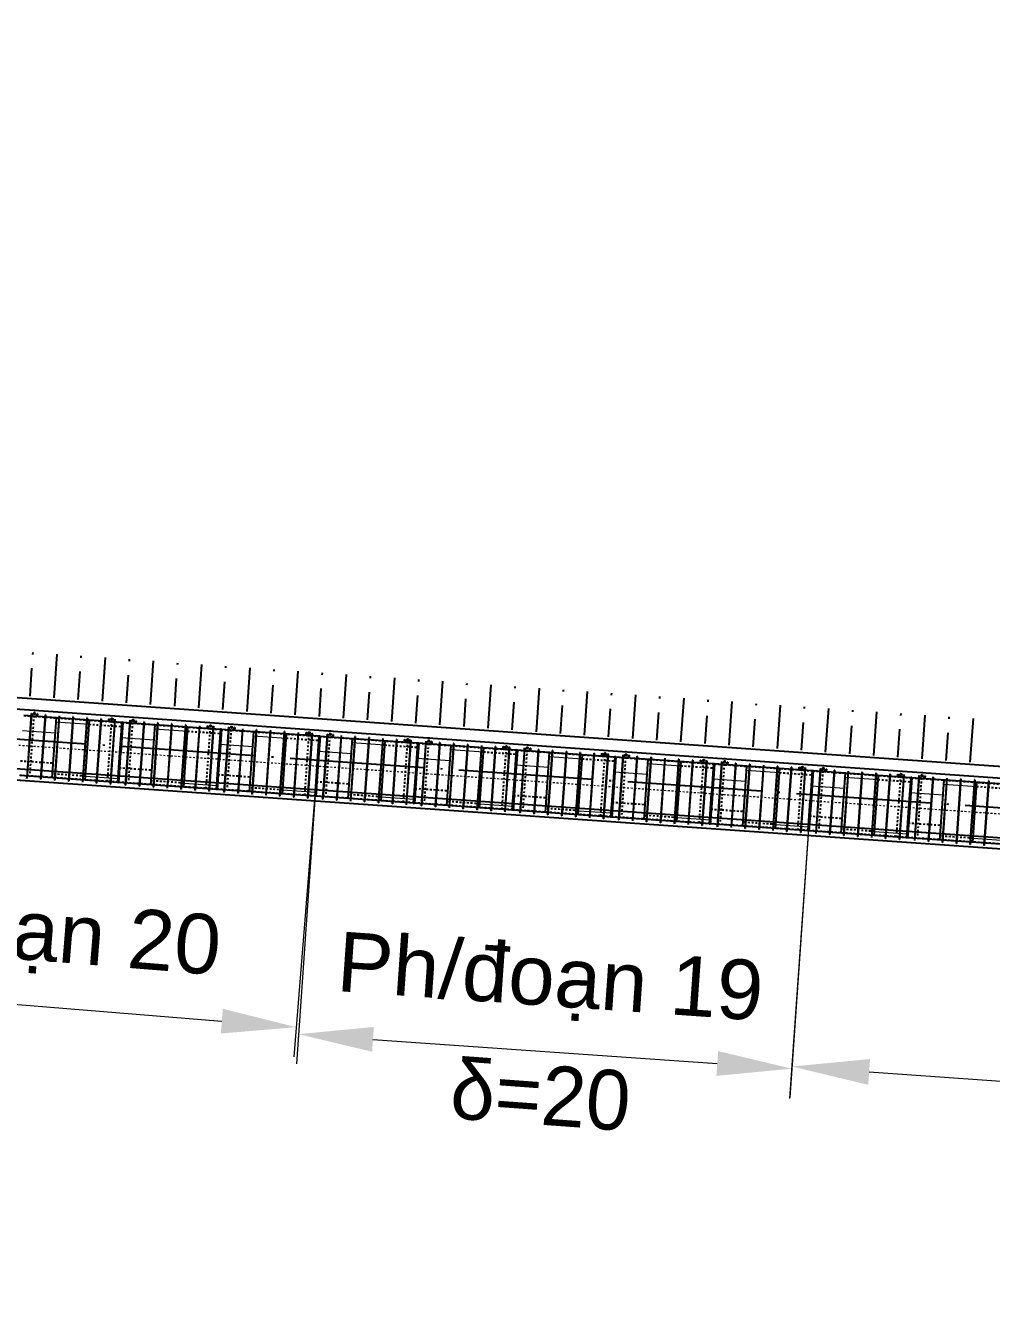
# Model space of a CAD drawing. Header units: inches. Extents: x 444671 to 463716, y 1783086 to 1794968.
# Drawn here: x 456988.7 to 457040.7, y 1787275.1 to 1787343.6 of the extents above; entities that cross this region are included whole.
import ezdxf

# ---------------------------------------------------------------- set-up
doc = ezdxf.new("R2010")
doc.units = ezdxf.units.IN
doc.header["$MEASUREMENT"] = 0
for name, pattern in [('ACAD_ISO04W100', [30, 24, -3, 0, -3]), ('CENTER', [2, 1.25, -0.25, 0.25, -0.25]), ('DASHED2', [9.525, 6.35, -3.175]), ('HIDDEN', [0.375, 0.25, -0.125])]:
    doc.linetypes.add(name, pattern=pattern)
for name, color, linetype in [('4', 4, 'Continuous'), ('Bao', 137, 'Continuous'), ('CONGTRINH', 2, 'Continuous'), ('CTTRINH', 4, 'Continuous'), ('Dong', 252, 'HIDDEN'), ('KHUAT', 8, 'DASHED2'), ('Tam', 1, 'CENTER'), ('Tim', 1, 'ACAD_ISO04W100')]:
    doc.layers.add(name, color=color, linetype=linetype)
doc.layers.add('manh', color=128, linetype='Continuous', lineweight=15)
doc.layers.add('Texdoi', color=40, linetype='Continuous', lineweight=15)
doc.styles.add('Arial', font='arial.ttf')
doc.linetypes.add('NEN_DA1', pattern='A,1.5,-0.15,["Y",Standard,S=0.2,R=0,X=-0.15,Y=-0.2],-0.005', length=1.655)
doc.dimstyles.new('1-1', dxfattribs={"dimtxt": 2, "dimasz": 2.5, "dimexe": 1, "dimexo": 0, "dimgap": 1, "dimtad": 1, "dimtoh": 1, "dimdec": 0, "dimzin": 0, "dimdsep": 46, "dimtxsty": 'Standard', "dimcen": 0.09, "dimclrd": 3, "dimclre": 3, "dimclrt": 4, "dimadec": 0, "dimazin": 0, "dimtfac": 1, "dimtdec": 0, "dimtmove": 0, "dimatfit": 0, "dimfxl": 0, "dimtolj": 1, "dimtzin": 0, "dimarcsym": 0})

# ---------------------------------------------------------------- blocks, each defined once
blk = doc.blocks.new('*D130')
at = {"layer": 'Bao', "color": 3, "lineweight": -2, "ltscale": 0.2, "transparency": 16777216}
for p, q in [((-1133026, 201368), (-1134291, 185740)), ((-1096420, 198405), (-1097685, 182777)), ((-1130161, 187016), (-1101556, 184701))]:
    blk.add_line(p, q, dxfattribs=at)
at = {"layer": 'Bao', "color": 3, "ltscale": 0.2, "transparency": 16777216}
for points in [[(-1130108, 187682), (-1130215, 186349), (-1134161, 187340)], [(-1101502, 185367), (-1101610, 184034), (-1097556, 184377)]]:
    blk.add_solid(points, dxfattribs=at)
at = {"layer": 'Defpoints', "color": 0, "ltscale": 0.2, "transparency": 16777216}
for p in [(-1133026, 201368), (-1096420, 198405), (-1097556, 184377)]:
    blk.add_point(p, dxfattribs=at)
at = {"layer": 'Bao', "color": 4, "ltscale": 0.2, "transparency": 16777216, "insert": (-1115560, 189546), "char_height": 3210.27, "attachment_point": 5, "rotation": 355.37294}
blk.add_mtext('\\A1;{\\f.VnArial|b0|i0|c0|p34;Ph©n ®o¹n 20}', dxfattribs=at)
blk = doc.blocks.new('*D131')
at = {"layer": 'Bao', "color": 3, "lineweight": -2, "ltscale": 0.2, "transparency": 16777216}
for p, q in [((-1096420, 198405), (-1097541, 182400)), ((-1069895, 196549), (-1071016, 180543)), ((-1093426, 183721), (-1074907, 182424))]:
    blk.add_line(p, q, dxfattribs=at)
at = {"layer": 'Bao', "color": 3, "ltscale": 0.2, "transparency": 16777216}
for points in [[(-1093379, 184388), (-1093472, 183053), (-1097429, 184001)], [(-1074860, 183091), (-1074953, 181757), (-1070904, 182144)]]:
    blk.add_solid(points, dxfattribs=at)
at = {"layer": 'Defpoints', "color": 0, "ltscale": 0.2, "transparency": 16777216}
for p in [(-1096420, 198405), (-1069895, 196549), (-1070904, 182144)]:
    blk.add_point(p, dxfattribs=at)
at = {"layer": 'Bao', "color": 4, "ltscale": 0.2, "transparency": 16777216, "insert": (-1083907, 186772), "char_height": 3210.27, "attachment_point": 5, "rotation": 355.99586}
blk.add_mtext('\\A1;{\\f.VnArial|b0|i0|c0|p34;Ph/®o¹n 19}', dxfattribs=at)
blk = doc.blocks.new('*D136')
at = {"layer": 'Bao', "color": 3, "lineweight": -2, "ltscale": 0.2, "transparency": 16777216}
for p, q in [((-1069895, 196548), (-1071012, 180598)), ((-1006235, 192092), (-1007352, 176142)), ((-1066739, 181969), (-1011392, 178095))]:
    blk.add_line(p, q, dxfattribs=at)
at = {"layer": 'Bao', "color": 3, "ltscale": 0.2, "transparency": 16777216}
for points in [[(-1066691, 182662), (-1066788, 181277), (-1070896, 182260)], [(-1011343, 178788), (-1011440, 177402), (-1007235, 177804)]]:
    blk.add_solid(points, dxfattribs=at)
at = {"layer": 'Defpoints', "color": 0, "ltscale": 0.2, "transparency": 16777216}
for p in [(-1069895, 196548), (-1006235, 192092), (-1007235, 177804)]:
    blk.add_point(p, dxfattribs=at)
at = {"layer": 'Bao', "color": 4, "ltscale": 0.2, "transparency": 16777216, "insert": (-1038797, 183864), "char_height": 3333.33, "attachment_point": 5, "rotation": 355.99581}
blk.add_mtext('\\A1;{\\f.VnArial|b0|i0|c0|p34;Ph©n ®o¹n 18}', dxfattribs=at)
blk = doc.blocks.new('A$C491C4D06')
at = {"layer": 'Bao'}
for p, q in [((-1106941.6, 200762), (-1112214.7, 201131.1)), ((-1111803.7, 201102.3), (-1111793.2, 201252)), ((-1111494, 201231), (-1111504.4, 201081.4)), ((-1111474, 201229.6), (-1111494, 201231)), ((-1111474, 201229.6), (-1111484.5, 201080)), ((-1111047.2, 201169.7), (-1111061.1, 201170.6)), ((-1110674.9, 197781.4), (-1110448.9, 201009.5)), ((-1110299, 201117.2), (-1110312.9, 201118.2)), ((-1109550.8, 201064.8), (-1109564.8, 201065.8)), ((-1108909.2, 197657.8), (-1108683.2, 200885.9)), ((-1108802.7, 201012.4), (-1108816.6, 201013.3)), ((-1108054.5, 200959.9), (-1108068.5, 200960.9)), ((-1107647.9, 200811.4), (-1107637.4, 200961.1)), ((-1107637.4, 200961.1), (-1107617.4, 200959.7)), ((-1107627.9, 200810), (-1107617.4, 200959.7)), ((-1107318.2, 200938.7), (-1107328.7, 200789.1)), ((-1106940.9, 200771.9), (-1107054.3, 199151.9)), ((-1107022.7, 199145.7), (-1106909.7, 200759.7)), ((-1106881.1, 200767.8), (-1106994.5, 199147.7)), ((-1106881.1, 200767.8), (-1106940.9, 200771.9)), ((-1101636.6, 200390.6), (-1106909.7, 200759.7)), ((-1106498.7, 200731), (-1106488.2, 200880.6)), ((-1106188.9, 200859.6), (-1106199.4, 200710)), ((-1106169, 200858.2), (-1106188.9, 200859.6)), ((-1106169, 200858.2), (-1106179.5, 200708.6)), ((-1105742.1, 200798.3), (-1105756.1, 200799.3)), ((-1105369.8, 197410), (-1105143.9, 200638.1)), ((-1104994, 200745.9), (-1105007.9, 200746.8)), ((-1104245.8, 200693.4), (-1104259.8, 200694.4)), ((-1103497.6, 200641), (-1103511.6, 200642)), ((-1103604.2, 197286.4), (-1103378.2, 200514.5)), ((-1102749.5, 200588.6), (-1102763.4, 200589.5)), ((-1102342.9, 200440.1), (-1102332.4, 200589.7)), ((-1102332.4, 200589.7), (-1102312.4, 200588.3)), ((-1102322.9, 200438.7), (-1102312.4, 200588.3)), ((-1102013.2, 200567.3), (-1102023.6, 200417.7)), ((-1101635.9, 200400.6), (-1101749.3, 198780.5)), ((-1101717.7, 198774.3), (-1101604.7, 200388.4)), ((-1101576, 200396.4), (-1101689.4, 198776.4)), ((-1101576, 200396.4), (-1101635.9, 200400.6)), ((-1096331.6, 200019.2), (-1101604.7, 200388.4)), ((-1101193.7, 200359.6), (-1101183.2, 200509.2)), ((-1100883.9, 200488.3), (-1100894.4, 200338.6)), ((-1100864, 200486.9), (-1100883.9, 200488.3)), ((-1100864, 200486.9), (-1100874.5, 200337.2)), ((-1100437.1, 200426.9), (-1100451.1, 200427.9)), ((-1100064.8, 197038.7), (-1099838.8, 200266.8)), ((-1099688.9, 200374.5), (-1099702.9, 200375.5)), ((-1098940.8, 200322.1), (-1098954.8, 200323)), ((-1098299.1, 196915.1), (-1098073.2, 200143.2)), ((-1098192.6, 200269.6), (-1098206.6, 200270.6)), ((-1097444.5, 200217.2), (-1097458.4, 200218.2)), ((-1097037.8, 200068.7), (-1097027.4, 200218.3)), ((-1097027.4, 200218.3), (-1097007.4, 200216.9)), ((-1097017.9, 200067.3), (-1097007.4, 200216.9)), ((-1096708.1, 200196), (-1096718.6, 200046.3)), ((-1096330.9, 200029.2), (-1096444.3, 198409.2)), ((-1096412.6, 198402.9), (-1096299.6, 200017)), ((-1096271, 200025), (-1096384.4, 198405)), ((-1096271, 200025), (-1096330.9, 200029.2)), ((-1091026.6, 199647.9), (-1096299.6, 200017)), ((-1095888.7, 199988.2), (-1095878.2, 200137.9)), ((-1095578.9, 200116.9), (-1095589.4, 199967.3)), ((-1095559, 200115.5), (-1095578.9, 200116.9)), ((-1095559, 200115.5), (-1095569.4, 199965.9)), ((-1095132.1, 200055.6), (-1095146.1, 200056.5)), ((-1094383.9, 200003.1), (-1094397.9, 200004.1)), ((-1093635.8, 199950.7), (-1093649.7, 199951.7)), ((-1094759.8, 196667.3), (-1094533.8, 199895.4)), ((-1092994.1, 196543.7), (-1092768.2, 199771.8)), ((-1092887.6, 199898.3), (-1092901.6, 199899.2)), ((-1092139.4, 199845.8), (-1092153.4, 199846.8)), ((-1091732.8, 199697.3), (-1091722.3, 199847)), ((-1091722.3, 199847), (-1091702.4, 199845.6)), ((-1091712.9, 199695.9), (-1091702.4, 199845.6)), ((-1091403.1, 199824.6), (-1091413.6, 199675)), ((-1091025.9, 199657.8), (-1091139.3, 198037.8)), ((-1091107.6, 198031.6), (-1090994.6, 199645.6)), ((-1090966, 199653.6), (-1091079.4, 198033.6)), ((-1090966, 199653.6), (-1091025.9, 199657.8)), ((-1085721.5, 199276.5), (-1090994.6, 199645.6)), ((-1090583.6, 199616.9), (-1090573.2, 199766.5)), ((-1090273.9, 199745.5), (-1090284.4, 199595.9)), ((-1090253.9, 199744.1), (-1090273.9, 199745.5)), ((-1090253.9, 199744.1), (-1090264.4, 199594.5)), ((-1089827.1, 199684.2), (-1089841.1, 199685.2)), ((-1089454.8, 196295.9), (-1089228.8, 199524)), ((-1089078.9, 199631.8), (-1089092.9, 199632.7)), ((-1088330.8, 199579.3), (-1088344.7, 199580.3)), ((-1087689.1, 196172.3), (-1087463.1, 199400.4)), ((-1087582.6, 199526.9), (-1087596.5, 199527.9)), ((-1086834.4, 199474.5), (-1086848.4, 199475.4)), ((-1086427.8, 199326), (-1086417.3, 199475.6)), ((-1086417.3, 199475.6), (-1086397.4, 199474.2)), ((-1086407.9, 199324.6), (-1086397.4, 199474.2)), ((-1086098.1, 199453.2), (-1086108.6, 199303.6)), ((-1085720.8, 199286.5), (-1085834.2, 197666.4)), ((-1085802.6, 197660.2), (-1085689.6, 199274.3)), ((-1085661, 199282.3), (-1085774.4, 197662.2)), ((-1085661, 199282.3), (-1085720.8, 199286.5)), ((-1080416.5, 198905.1), (-1085689.6, 199274.3)), ((-1085278.6, 199245.5), (-1085268.1, 199395.1)), ((-1084968.9, 199374.1), (-1084979.4, 199224.5)), ((-1084948.9, 199372.7), (-1084968.9, 199374.1)), ((-1084948.9, 199372.7), (-1084959.4, 199223.1)), ((-1084522.1, 199312.8), (-1084536, 199313.8)), ((-1083773.9, 199260.4), (-1083787.9, 199261.4)), ((-1107058.6, 199148.2), (-1107172, 197528.2)), ((-1107030.4, 199150.2), (-1107143.4, 197536.2)), ((-1106998.7, 199144), (-1107112.1, 197524)), ((-1106998.7, 199144), (-1107058.6, 199148.2)), ((-1106994.5, 199147.7), (-1107054.3, 199151.9)), ((-1107022.4, 199149.7), (-1107022.5, 199147.7)), ((-1101753.6, 198776.8), (-1101867, 197156.8)), ((-1101725.4, 198778.9), (-1101838.3, 197164.8)), ((-1101693.7, 198772.6), (-1101807.1, 197152.6)), ((-1101693.7, 198772.6), (-1101753.6, 198776.8)), ((-1101689.4, 198776.4), (-1101749.3, 198780.5)), ((-1101717.4, 198778.3), (-1101717.5, 198776.3)), ((-1084149.8, 195924.5), (-1083923.8, 199152.6)), ((-1083025.7, 199208), (-1083039.7, 199208.9)), ((-1082384.1, 195800.9), (-1082158.1, 199029)), ((-1082277.6, 199155.5), (-1082291.5, 199156.5)), ((-1081529.4, 199103.1), (-1081543.4, 199104.1)), ((-1081122.8, 198954.6), (-1081112.3, 199104.2)), ((-1081112.3, 199104.2), (-1081092.4, 199102.8)), ((-1081102.8, 198953.2), (-1081092.4, 199102.8)), ((-1080793.1, 199081.9), (-1080803.6, 198932.2)), ((-1080415.8, 198915.1), (-1080529.2, 197295.1)), ((-1080497.6, 197288.8), (-1080384.6, 198902.9)), ((-1080356, 198910.9), (-1080469.4, 197290.9)), ((-1080356, 198910.9), (-1080415.8, 198915.1)), ((-1075111.5, 198533.8), (-1080384.6, 198902.9)), ((-1079973.6, 198874.1), (-1079963.1, 199023.7)), ((-1079663.8, 199002.8), (-1079674.3, 198853.1)), ((-1079643.9, 199001.4), (-1079663.8, 199002.8)), ((-1079643.9, 199001.4), (-1079654.4, 198851.7)), ((-1079217.1, 198941.4), (-1079231, 198942.4)), ((-1078844.8, 195553.2), (-1078618.8, 198781.3)), ((-1078468.9, 198889), (-1078482.8, 198890)), ((-1077720.7, 198836.6), (-1077734.7, 198837.6)), ((-1077079.1, 195429.6), (-1076853.1, 198657.7)), ((-1076972.5, 198784.1), (-1076986.5, 198785.1)), ((-1076224.4, 198731.7), (-1076238.4, 198732.7)), ((-1075817.8, 198583.2), (-1075807.3, 198732.9)), ((-1075807.3, 198732.9), (-1075787.3, 198731.5)), ((-1075797.8, 198581.8), (-1075787.3, 198731.5)), ((-1075488.1, 198710.5), (-1075498.6, 198560.8)), ((-1074668.6, 198502.7), (-1074658.1, 198652.4)), ((-1074358.8, 198631.4), (-1074369.3, 198481.8)), ((-1074338.9, 198630), (-1074358.8, 198631.4)), ((-1074338.9, 198630), (-1074349.4, 198480.4)), ((-1073912, 198570.1), (-1073926, 198571.1)), ((-1107143.4, 197536.2), (-1112416.5, 197905.3)), ((-1096448.5, 198405.5), (-1096562, 196785.4)), ((-1096420.3, 198407.5), (-1096533.3, 196793.4)), ((-1096388.7, 198401.3), (-1096502.1, 196781.2)), ((-1096388.7, 198401.3), (-1096448.5, 198405.5)), ((-1096384.4, 198405), (-1096444.3, 198409.2)), ((-1096412.4, 198406.9), (-1096412.5, 198404.9)), ((-1091143.5, 198034.1), (-1091256.9, 196414.1)), ((-1091115.3, 198036.1), (-1091228.3, 196422.1)), ((-1091083.7, 198029.9), (-1091197.1, 196409.9)), ((-1091083.7, 198029.9), (-1091143.5, 198034.1)), ((-1091079.4, 198033.6), (-1091139.3, 198037.8)), ((-1091107.3, 198035.6), (-1091107.5, 198033.6)), ((-1075110.8, 198543.7), (-1075224.2, 196923.7)), ((-1075192.6, 196917.5), (-1075079.6, 198531.5)), ((-1075050.9, 198539.5), (-1075164.4, 196919.5)), ((-1075050.9, 198539.5), (-1075110.8, 198543.7)), ((-1069806.5, 198162.4), (-1075079.6, 198531.5)), ((-1073539.7, 195181.8), (-1073313.8, 198409.9)), ((-1073163.9, 198517.6), (-1073177.8, 198518.6)), ((-1072415.7, 198465.2), (-1072429.7, 198466.2)), ((-1071774.1, 195058.2), (-1071548.1, 198286.3)), ((-1071667.5, 198412.8), (-1071681.5, 198413.8)), ((-1070919.4, 198360.3), (-1070933.3, 198361.3)), ((-1070512.8, 198211.8), (-1070502.3, 198361.5)), ((-1070502.3, 198361.5), (-1070482.3, 198360.1)), ((-1070492.8, 198210.4), (-1070482.3, 198360.1)), ((-1070183.1, 198339.1), (-1070193.5, 198189.5)), ((-1069805.8, 198172.4), (-1069919.2, 196552.3)), ((-1069887.6, 196546.1), (-1069774.6, 198160.1)), ((-1069745.9, 198168.2), (-1069859.3, 196548.1)), ((-1069745.9, 198168.2), (-1069805.8, 198172.4)), ((-1064501.5, 197791), (-1069774.6, 198160.1)), ((-1069363.6, 198131.4), (-1069353.1, 198281)), ((-1069053.8, 198260), (-1069064.3, 198110.4)), ((-1069033.9, 198258.6), (-1069053.8, 198260)), ((-1069033.9, 198258.6), (-1069044.4, 198109)), ((-1068607, 198198.7), (-1068621, 198199.7)), ((-1068234.7, 194810.4), (-1068008.7, 198038.5)), ((-1067858.8, 198146.3), (-1067872.8, 198147.3)), ((-1067110.7, 198093.8), (-1067124.7, 198094.8)), ((-1066469, 194686.8), (-1066243.1, 197914.9)), ((-1066362.5, 198041.4), (-1066376.5, 198042.4)), ((-1065614.4, 197989), (-1065628.3, 197990)), ((-1065207.7, 197840.5), (-1065197.3, 197990.1)), ((-1065197.3, 197990.1), (-1065177.3, 197988.7)), ((-1065187.8, 197839.1), (-1065177.3, 197988.7)), ((-1064878, 197967.7), (-1064888.5, 197818.1)), ((-1064058.6, 197760), (-1064048.1, 197909.6)), ((-1063748.8, 197888.7), (-1063759.3, 197739)), ((-1063728.8, 197887.3), (-1063748.8, 197888.7)), ((-1063728.8, 197887.3), (-1063739.3, 197737.6)), ((-1112038, 197758.5), (-1112052, 197759.5)), ((-1111289.9, 197706.2), (-1111303.9, 197707.1)), ((-1110541.7, 197653.8), (-1110555.7, 197654.8)), ((-1109793.5, 197601.4), (-1109807.5, 197602.4)), ((-1109045.4, 197549), (-1109059.3, 197550)), ((-1108297.2, 197496.7), (-1108311.2, 197497.6)), ((-1108297.2, 197496.3), (-1108311.2, 197497.3)), ((-1107549, 197444.3), (-1107563, 197445.3)), ((-1107549.1, 197443.9), (-1107563, 197444.9)), ((-1107112.1, 197524), (-1107172, 197528.2)), ((-1101838.3, 197164.8), (-1107111.4, 197534)), ((-1106733, 197387.2), (-1106747, 197388.1)), ((-1105984.9, 197334.8), (-1105998.8, 197335.8)), ((-1105236.7, 197282.4), (-1105250.7, 197283.4)), ((-1104488.5, 197230), (-1104502.5, 197231)), ((-1085838.5, 197662.7), (-1085951.9, 196042.7)), ((-1085810.3, 197664.8), (-1085923.3, 196050.7)), ((-1085778.7, 197658.5), (-1085892.1, 196038.5)), ((-1085778.7, 197658.5), (-1085838.5, 197662.7)), ((-1085774.4, 197662.2), (-1085834.2, 197666.4)), ((-1085802.3, 197664.2), (-1085802.5, 197662.2)), ((-1080533.5, 197291.4), (-1080646.9, 195671.3)), ((-1080505.3, 197293.4), (-1080618.3, 195679.3)), ((-1080473.6, 197287.2), (-1080587.1, 195667.1)), ((-1080473.6, 197287.2), (-1080533.5, 197291.4)), ((-1080469.4, 197290.9), (-1080529.2, 197295.1)), ((-1080497.3, 197292.8), (-1080497.4, 197290.8)), ((-1064500.8, 197801), (-1064614.2, 196181)), ((-1064582.5, 196174.7), (-1064469.5, 197788.8)), ((-1064440.9, 197796.8), (-1064554.3, 196176.8)), ((-1064440.9, 197796.8), (-1064500.8, 197801)), ((-1059196.4, 197419.6), (-1064469.5, 197788.8)), ((-1063302, 197827.3), (-1063316, 197828.3)), ((-1062929.7, 194439.1), (-1062703.7, 197667.2)), ((-1062553.8, 197774.9), (-1062567.8, 197775.9)), ((-1061805.7, 197722.5), (-1061819.6, 197723.5)), ((-1061164, 194315.5), (-1060938, 197543.6)), ((-1061057.5, 197670), (-1061071.5, 197671)), ((-1060309.3, 197617.6), (-1060323.3, 197618.6)), ((-1103740.4, 197177.7), (-1103754.3, 197178.6)), ((-1102992.2, 197125.3), (-1103006.2, 197126.3)), ((-1102992.2, 197125), (-1103006.2, 197126)), ((-1102244, 197072.9), (-1102258, 197073.9)), ((-1102244, 197072.5), (-1102258, 197073.5)), ((-1101807.1, 197152.6), (-1101867, 197156.8)), ((-1096533.3, 196793.4), (-1101806.4, 197162.6)), ((-1101428, 197015.8), (-1101442, 197016.8)), ((-1100679.9, 196963.4), (-1100693.8, 196964.4)), ((-1099931.7, 196911), (-1099945.6, 196912)), ((-1099183.5, 196858.7), (-1099197.5, 196859.7)), ((-1098435.3, 196806.3), (-1098449.3, 196807.3)), ((-1097687.2, 196753.6), (-1097701.2, 196754.6)), ((-1097687.2, 196753.9), (-1097701.1, 196754.9)), ((-1096939, 196701.6), (-1096953, 196702.5)), ((-1096939, 196701.2), (-1096953, 196702.1)), ((-1096502.1, 196781.2), (-1096562, 196785.4)), ((-1091228.3, 196422.1), (-1096501.4, 196791.2)), ((-1096123, 196644.4), (-1096137, 196645.4)), ((-1095374.8, 196592.1), (-1095388.8, 196593)), ((-1094626.7, 196539.7), (-1094640.6, 196540.7)), ((-1075228.5, 196920), (-1075341.9, 195299.9)), ((-1075200.3, 196922), (-1075313.3, 195308)), ((-1075168.6, 196915.8), (-1075282, 195295.8)), ((-1075168.6, 196915.8), (-1075228.5, 196920)), ((-1075164.4, 196919.5), (-1075224.2, 196923.7)), ((-1075192.3, 196921.5), (-1075192.4, 196919.5)), ((-1069923.5, 196548.6), (-1070036.9, 194928.6)), ((-1069895.3, 196550.6), (-1070008.2, 194936.6)), ((-1069863.6, 196544.4), (-1069977, 194924.4)), ((-1069863.6, 196544.4), (-1069923.5, 196548.6)), ((-1069859.3, 196548.1), (-1069919.2, 196552.3)), ((-1069887.3, 196550.1), (-1069887.4, 196548.1)), ((-1093878.5, 196487.3), (-1093892.5, 196488.3)), ((-1093130.3, 196434.9), (-1093144.3, 196435.9)), ((-1092382.2, 196382.6), (-1092396.1, 196383.5)), ((-1092382.2, 196382.2), (-1092396.1, 196383.2)), ((-1091634, 196329.8), (-1091648, 196330.8)), ((-1091634, 196330.2), (-1091647.9, 196331.2)), ((-1091197.1, 196409.9), (-1091256.9, 196414.1)), ((-1085923.3, 196050.7), (-1091196.4, 196419.8)), ((-1090818, 196273.1), (-1090831.9, 196274)), ((-1090069.8, 196220.7), (-1090083.8, 196221.7)), ((-1089321.6, 196168.3), (-1089335.6, 196169.3)), ((-1088573.5, 196115.9), (-1088587.4, 196116.9)), ((-1087825.3, 196063.6), (-1087839.3, 196064.5)), ((-1087077.1, 196011.2), (-1087091.1, 196012.2)), ((-1087077.2, 196010.9), (-1087091.1, 196011.8)), ((-1086329, 195958.4), (-1086343, 195959.4)), ((-1086329, 195958.8), (-1086342.9, 195959.8)), ((-1085892.1, 196038.5), (-1085951.9, 196042.7)), ((-1080618.3, 195679.3), (-1085891.4, 196048.5)), ((-1085513, 195901.7), (-1085526.9, 195902.7)), ((-1084764.8, 195849.3), (-1084778.8, 195850.3)), ((-1064618.4, 196177.2), (-1064731.9, 194557.2)), ((-1064590.2, 196179.3), (-1064703.2, 194565.2)), ((-1064558.6, 196173.1), (-1064672, 194553)), ((-1064558.6, 196173.1), (-1064618.4, 196177.2)), ((-1064554.3, 196176.8), (-1064614.2, 196181)), ((-1064582.3, 196178.7), (-1064582.4, 196176.7)), ((-1084016.6, 195796.9), (-1084030.6, 195797.9)), ((-1083268.5, 195744.6), (-1083282.4, 195745.5)), ((-1082520.3, 195692.2), (-1082534.2, 195693.2)), ((-1081772.1, 195639.8), (-1081786.1, 195640.8)), ((-1081772.1, 195639.5), (-1081786.1, 195640.5)), ((-1081023.9, 195587.4), (-1081037.9, 195588.4)), ((-1081024, 195587.1), (-1081037.9, 195588)), ((-1080587.1, 195667.1), (-1080646.9, 195671.3)), ((-1075313.3, 195308), (-1080586.4, 195677.1)), ((-1080207.9, 195530.3), (-1080221.9, 195531.3)), ((-1079459.8, 195477.9), (-1079473.7, 195478.9)), ((-1078711.6, 195425.6), (-1078725.6, 195426.5)), ((-1077963.4, 195373.2), (-1077977.4, 195374.2)), ((-1077215.3, 195320.8), (-1077229.2, 195321.8)), ((-1076467.1, 195268.4), (-1076481.1, 195269.4)), ((-1076467.1, 195268.1), (-1076481.1, 195269.1)), ((-1075718.9, 195216.1), (-1075732.9, 195217)), ((-1075719, 195215.7), (-1075732.9, 195216.7)), ((-1075282, 195295.8), (-1075341.9, 195299.9)), ((-1070008.2, 194936.6), (-1075281.3, 195305.7)), ((-1074902.9, 195158.9), (-1074916.9, 195159.9)), ((-1074154.8, 195106.6), (-1074168.7, 195107.6)), ((-1073406.6, 195054.2), (-1073420.6, 195055.2)), ((-1072658.4, 195001.8), (-1072672.4, 195002.8)), ((-1071910.2, 194949.4), (-1071924.2, 194950.4)), ((-1071162.1, 194897.1), (-1071176.1, 194898.1)), ((-1071162.1, 194896.8), (-1071176.1, 194897.7)), ((-1070413.9, 194844.7), (-1070427.9, 194845.7)), ((-1070413.9, 194844.3), (-1070427.9, 194845.3)), ((-1069977, 194924.4), (-1070036.9, 194928.6)), ((-1064703.2, 194565.2), (-1069976.3, 194934.4)), ((-1069597.9, 194787.6), (-1069611.9, 194788.6)), ((-1068849.7, 194735.2), (-1068863.7, 194736.2)), ((-1068101.6, 194682.8), (-1068115.5, 194683.8)), ((-1067353.4, 194630.5), (-1067367.4, 194631.4)), ((-1066605.2, 194578.1), (-1066619.2, 194579.1)), ((-1065857.1, 194525.4), (-1065871.1, 194526.4)), ((-1065857.1, 194525.7), (-1065871, 194526.7)), ((-1065108.9, 194473.3), (-1065122.9, 194474.3)), ((-1065108.9, 194473), (-1065122.9, 194473.9)), ((-1064672, 194553), (-1064731.9, 194557.2)), ((-1059398.2, 194193.9), (-1064671.3, 194563)), ((-1064292.9, 194416.2), (-1064306.9, 194417.2)), ((-1063544.7, 194363.8), (-1063558.7, 194364.8)), ((-1062796.6, 194311.5), (-1062810.5, 194312.4)), ((-1062048.4, 194259.1), (-1062062.4, 194260.1)), ((-1061300.2, 194206.7), (-1061314.2, 194207.7)), ((-1060552.1, 194154.3), (-1060566, 194155.3)), ((-1060552.1, 194154), (-1060566, 194155))]:
    blk.add_line(p, q, dxfattribs=at)
at = {"layer": 'Bao', "ltscale": 0.2}
for p, q in [((-1111809.1, 201225), (-1112052, 197759.5)), ((-1111795.3, 201222), (-1112038, 197758.5)), ((-1111795.2, 201223.9), (-1111809.2, 201224.9)), ((-1111061.1, 201170.6), (-1111303.9, 197707.1)), ((-1111047.2, 201169.7), (-1111289.9, 197706.2)), ((-1110312.9, 201118.3), (-1110555.7, 197654.8)), ((-1110299, 201117.3), (-1110541.7, 197653.8)), ((-1109564.7, 201067.7), (-1109807.5, 197602.4)), ((-1109550.7, 201066.7), (-1109793.5, 197601.4)), ((-1108816.6, 201013.5), (-1109059.3, 197550)), ((-1108802.6, 201012.5), (-1109045.4, 197549)), ((-1108068.4, 200961.1), (-1108311.2, 197497.3)), ((-1108054.5, 200960.2), (-1108297.2, 197496.3)), ((-1107320.3, 200908.4), (-1107563, 197444.9)), ((-1107306.3, 200907.8), (-1107549.1, 197443.9)), ((-1107306.3, 200907.5), (-1107320.2, 200908.5)), ((-1106917.7, 200760.3), (-1106941.6, 200762)), ((-1106504.1, 200853.6), (-1106747, 197388.1)), ((-1106490.3, 200850.6), (-1106733, 197387.2)), ((-1106490.2, 200852.5), (-1106504.1, 200853.5)), ((-1105756.1, 200799.3), (-1105998.8, 197335.8)), ((-1105742.1, 200798.3), (-1105984.9, 197334.8)), ((-1105007.9, 200746.9), (-1105250.7, 197283.4)), ((-1104994, 200745.9), (-1105236.7, 197282.4)), ((-1104259.6, 200696.3), (-1104502.5, 197231)), ((-1104245.7, 200695.3), (-1104488.5, 197230)), ((-1103511.6, 200642.2), (-1103754.3, 197178.6)), ((-1103497.6, 200641.2), (-1103740.4, 197177.7)), ((-1102763.4, 200589.8), (-1103006.2, 197126)), ((-1102749.5, 200588.8), (-1102992.2, 197125)), ((-1102015.3, 200537), (-1102258, 197073.5)), ((-1102001.3, 200536.4), (-1102244, 197072.5)), ((-1102001.3, 200536.1), (-1102015.2, 200537.1)), ((-1101612.6, 200388.9), (-1101636.6, 200390.6)), ((-1101199.1, 200482.2), (-1101442, 197016.8)), ((-1101185.3, 200479.3), (-1101428, 197015.8)), ((-1101185.2, 200481.2), (-1101199.1, 200482.1)), ((-1100451.1, 200427.9), (-1100693.8, 196964.4)), ((-1100437.1, 200426.9), (-1100679.9, 196963.4)), ((-1099702.9, 200375.5), (-1099945.6, 196912)), ((-1099688.9, 200374.6), (-1099931.7, 196911)), ((-1098954.6, 200324.9), (-1099197.5, 196859.7)), ((-1098940.7, 200324), (-1099183.5, 196858.7)), ((-1098206.6, 200270.8), (-1098449.3, 196807.3)), ((-1098192.6, 200269.8), (-1098435.3, 196806.3)), ((-1097458.4, 200218.4), (-1097701.2, 196754.6)), ((-1097444.4, 200217.4), (-1097687.2, 196753.6)), ((-1096710.3, 200165.7), (-1096953, 196702.1)), ((-1096696.3, 200165.1), (-1096939, 196701.2)), ((-1096696.3, 200164.8), (-1096710.2, 200165.7)), ((-1096307.6, 200017.6), (-1096331.6, 200019.2)), ((-1095894.1, 200110.9), (-1096137, 196645.4)), ((-1095880.3, 200107.9), (-1096123, 196644.4)), ((-1095880.1, 200109.8), (-1095894.1, 200110.8)), ((-1095146.1, 200056.5), (-1095388.8, 196593)), ((-1095132.1, 200055.6), (-1095374.8, 196592.1)), ((-1094397.9, 200004.2), (-1094640.6, 196540.7)), ((-1094383.9, 200003.2), (-1094626.7, 196539.7)), ((-1093649.6, 199953.6), (-1093892.5, 196488.3)), ((-1093635.6, 199952.6), (-1093878.5, 196487.3)), ((-1092901.6, 199899.4), (-1093144.3, 196435.9)), ((-1092887.6, 199898.4), (-1093130.3, 196434.9)), ((-1092153.4, 199847), (-1092396.1, 196383.2)), ((-1092139.4, 199846.1), (-1092382.2, 196382.2)), ((-1091405.2, 199794.3), (-1091648, 196330.8)), ((-1091391.3, 199793.7), (-1091634, 196329.8)), ((-1091391.3, 199793.4), (-1091405.1, 199794.4)), ((-1091002.6, 199646.2), (-1091026.6, 199647.9)), ((-1090589.1, 199739.5), (-1090831.9, 196274)), ((-1090575.3, 199736.5), (-1090818, 196273.1)), ((-1090575.1, 199738.4), (-1090589.1, 199739.4)), ((-1089841.1, 199685.2), (-1090083.8, 196221.7)), ((-1089827.1, 199684.2), (-1090069.8, 196220.7)), ((-1089092.9, 199632.8), (-1089335.6, 196169.3)), ((-1089078.9, 199631.8), (-1089321.6, 196168.3)), ((-1088344.6, 199582.2), (-1088587.4, 196116.9)), ((-1088330.6, 199581.2), (-1088573.5, 196115.9)), ((-1087596.5, 199528), (-1087839.3, 196064.5)), ((-1087582.6, 199527.1), (-1087825.3, 196063.6)), ((-1086848.4, 199475.7), (-1087091.1, 196011.8)), ((-1086834.4, 199474.7), (-1087077.2, 196010.9)), ((-1086100.2, 199422.9), (-1086343, 195959.4)), ((-1086086.2, 199422.3), (-1086329, 195958.4)), ((-1086086.3, 199422), (-1086100.1, 199423)), ((-1085697.6, 199274.8), (-1085721.5, 199276.5)), ((-1085284.1, 199368.1), (-1085526.9, 195902.7)), ((-1085270.2, 199365.2), (-1085513, 195901.7)), ((-1085270.1, 199367), (-1085284.1, 199368)), ((-1084536, 199313.8), (-1084778.8, 195850.3)), ((-1084522.1, 199312.8), (-1084764.8, 195849.3)), ((-1083787.9, 199261.4), (-1084030.6, 195797.9)), ((-1083773.9, 199260.4), (-1084016.6, 195796.9)), ((-1083039.6, 199210.8), (-1083282.4, 195745.5)), ((-1083025.6, 199209.9), (-1083268.5, 195744.6)), ((-1082291.5, 199156.7), (-1082534.2, 195693.2)), ((-1082277.6, 199155.7), (-1082520.3, 195692.2)), ((-1081543.4, 199104.3), (-1081786.1, 195640.5)), ((-1081529.4, 199103.3), (-1081772.1, 195639.5)), ((-1080795.2, 199051.5), (-1081037.9, 195588)), ((-1080781.2, 199050.9), (-1081024, 195587.1)), ((-1080781.2, 199050.7), (-1080795.1, 199051.6)), ((-1080392.6, 198903.4), (-1080416.5, 198905.1)), ((-1079979, 198996.8), (-1080221.9, 195531.3)), ((-1079965.2, 198993.8), (-1080207.9, 195530.3)), ((-1079965.1, 198995.7), (-1079979, 198996.6)), ((-1079231, 198942.4), (-1079473.7, 195478.9)), ((-1079217.1, 198941.4), (-1079459.8, 195477.9)), ((-1078482.8, 198890.1), (-1078725.6, 195426.5)), ((-1078468.9, 198889.1), (-1078711.6, 195425.6)), ((-1077734.6, 198839.5), (-1077977.4, 195374.2)), ((-1077720.6, 198838.5), (-1077963.4, 195373.2)), ((-1076986.5, 198785.3), (-1077229.2, 195321.8)), ((-1076972.5, 198784.3), (-1077215.3, 195320.8)), ((-1076238.3, 198732.9), (-1076481.1, 195269.1)), ((-1076224.4, 198732), (-1076467.1, 195268.1)), ((-1075490.2, 198680.2), (-1075732.9, 195216.7)), ((-1075476.2, 198679.6), (-1075719, 195215.7)), ((-1075476.2, 198679.3), (-1075490.1, 198680.3)), ((-1074674, 198625.4), (-1074916.9, 195159.9)), ((-1074660.2, 198622.4), (-1074902.9, 195158.9)), ((-1074660.1, 198624.3), (-1074674, 198625.3)), ((-1073926, 198571.1), (-1074168.7, 195107.6)), ((-1073912, 198570.1), (-1074154.8, 195106.6)), ((-1075087.6, 198532.1), (-1075111.5, 198533.8)), ((-1073177.8, 198518.7), (-1073420.6, 195055.2)), ((-1073163.9, 198517.7), (-1073406.6, 195054.2)), ((-1072429.5, 198468.1), (-1072672.4, 195002.8)), ((-1072415.6, 198467.1), (-1072658.4, 195001.8)), ((-1071681.5, 198413.9), (-1071924.2, 194950.4)), ((-1071667.5, 198413), (-1071910.2, 194949.4)), ((-1070933.3, 198361.6), (-1071176.1, 194897.7)), ((-1070919.4, 198360.6), (-1071162.1, 194896.8)), ((-1070185.2, 198308.8), (-1070427.9, 194845.3)), ((-1070171.2, 198308.2), (-1070413.9, 194844.3)), ((-1070171.2, 198307.9), (-1070185.1, 198308.9)), ((-1069782.5, 198160.7), (-1069806.5, 198162.4)), ((-1069369, 198254), (-1069611.9, 194788.6)), ((-1069355.2, 198251.1), (-1069597.9, 194787.6)), ((-1069355, 198252.9), (-1069369, 198253.9)), ((-1068621, 198199.7), (-1068863.7, 194736.2)), ((-1068607, 198198.7), (-1068849.7, 194735.2)), ((-1067872.8, 198147.3), (-1068115.5, 194683.8)), ((-1067858.8, 198146.3), (-1068101.6, 194682.8)), ((-1067124.5, 198096.7), (-1067367.4, 194631.4)), ((-1067110.6, 198095.7), (-1067353.4, 194630.5)), ((-1066376.5, 198042.6), (-1066619.2, 194579.1)), ((-1066362.5, 198041.6), (-1066605.2, 194578.1)), ((-1065628.3, 197990.2), (-1065871.1, 194526.4)), ((-1065614.3, 197989.2), (-1065857.1, 194525.4)), ((-1064880.2, 197937.4), (-1065122.9, 194473.9)), ((-1064866.2, 197936.8), (-1065108.9, 194473)), ((-1064866.2, 197936.5), (-1064880.1, 197937.5)), ((-1064064, 197882.7), (-1064306.9, 194417.2)), ((-1064050.2, 197879.7), (-1064292.9, 194416.2)), ((-1064050, 197881.6), (-1064064, 197882.5)), ((-1064477.5, 197789.3), (-1064501.5, 197791)), ((-1063316, 197828.3), (-1063558.7, 194364.8)), ((-1063302, 197827.3), (-1063544.7, 194363.8)), ((-1062567.8, 197775.9), (-1062810.5, 194312.4)), ((-1062553.8, 197775), (-1062796.6, 194311.5)), ((-1061819.5, 197725.4), (-1062062.4, 194260.1)), ((-1061805.5, 197724.4), (-1062048.4, 194259.1)), ((-1061071.5, 197671.2), (-1061314.2, 194207.7)), ((-1061057.5, 197670.2), (-1061300.2, 194206.7)), ((-1060323.3, 197618.8), (-1060566, 194155)), ((-1060309.3, 197617.8), (-1060552.1, 194154))]:
    blk.add_line(p, q, dxfattribs=at)
at = {"layer": 'Bao'}
for centre in [(-1111643.6, 201241.5), (-1107467.8, 200949.2), (-1106338.6, 200870.1), (-1102162.8, 200577.8), (-1101033.6, 200498.7), (-1096857.8, 200206.4), (-1095728.5, 200127.4), (-1091552.8, 199835.1), (-1090423.5, 199756), (-1086247.7, 199463.7), (-1085118.5, 199384.6), (-1080942.7, 199092.3), (-1079813.5, 199013.3), (-1075637.7, 198721), (-1074508.5, 198641.9), (-1070332.7, 198349.6), (-1069203.4, 198270.5), (-1065027.7, 197978.2), (-1063898.4, 197899.2)]:
    blk.add_circle(centre, 40, dxfattribs=at)
for centre in [(-1111643.6, 201241.5), (-1107467.8, 200949.2), (-1106338.6, 200870.1), (-1102162.8, 200577.8), (-1101033.6, 200498.7), (-1096857.8, 200206.4), (-1095728.5, 200127.4), (-1091552.8, 199835.1), (-1090423.5, 199756), (-1086247.7, 199463.7), (-1085118.5, 199384.6), (-1080942.7, 199092.3), (-1079813.5, 199013.3), (-1075637.7, 198721), (-1074508.5, 198641.9), (-1070332.7, 198349.6), (-1069203.4, 198270.5), (-1065027.7, 197978.2), (-1063898.4, 197899.2)]:
    blk.add_arc(centre, 150, 355.99118, 175.99118, dxfattribs=at)
at = {"layer": 'KHUAT', "ltscale": 5}
for p, q in [((-1106918.8, 200744.3), (-1112215.8, 201115.1)), ((-1108698.5, 200667.9), (-1106932.8, 200544.3)), ((-1107030.4, 199150.2), (-1106917.7, 200760.3)), ((-1101613.8, 200373), (-1106910.8, 200743.8)), ((-1103393.4, 200296.6), (-1101627.8, 200173)), ((-1101725.4, 198778.9), (-1101612.6, 200388.9)), ((-1096308.7, 200001.6), (-1101605.8, 200372.4)), ((-1098088.4, 199925.2), (-1096322.7, 199801.6)), ((-1096420.3, 198407.5), (-1096307.6, 200017.6)), ((-1091003.7, 199630.2), (-1096300.8, 200001)), ((-1092783.4, 199553.8), (-1091017.7, 199430.2)), ((-1091115.3, 198036.1), (-1091002.6, 199646.2)), ((-1085698.7, 199258.9), (-1090995.7, 199629.7)), ((-1085810.3, 197664.8), (-1085697.6, 199274.8)), ((-1080393.7, 198887.5), (-1085690.7, 199258.3)), ((-1112384.5, 198705), (-1110618.9, 198581.4)), ((-1107022.7, 199145.7), (-1107135.4, 197535.6)), ((-1101717.7, 198774.3), (-1101830.4, 197164.3)), ((-1087478.4, 199182.4), (-1085712.7, 199058.8)), ((-1082173.4, 198811.1), (-1080407.7, 198687.5)), ((-1080505.3, 197293.4), (-1080392.6, 198903.4)), ((-1075088.7, 198516.1), (-1080385.7, 198886.9)), ((-1107142.2, 197552.1), (-1112439.3, 197923)), ((-1108893.9, 197875.8), (-1110659.6, 197999.4)), ((-1107079.5, 198333.7), (-1105313.8, 198210.1)), ((-1101774.5, 197962.3), (-1100008.8, 197838.7)), ((-1096412.6, 198402.9), (-1096525.3, 196792.9)), ((-1091107.6, 198031.6), (-1091220.3, 196421.5)), ((-1076868.4, 198439.7), (-1075102.7, 198316.1)), ((-1075200.3, 196922), (-1075087.6, 198532.1)), ((-1069783.7, 198144.7), (-1075080.7, 198515.6)), ((-1071563.3, 198068.3), (-1069797.7, 197944.7)), ((-1069895.3, 196550.6), (-1069782.5, 198160.7)), ((-1064478.6, 197773.4), (-1069775.7, 198144.2)), ((-1107111.4, 197534), (-1107135.4, 197535.6)), ((-1101837.2, 197180.8), (-1107134.3, 197551.6)), ((-1103588.9, 197504.4), (-1105354.6, 197628)), ((-1098283.9, 197133), (-1100049.6, 197256.6)), ((-1096469.5, 197590.9), (-1094703.8, 197467.3)), ((-1091164.5, 197219.6), (-1089398.8, 197096)), ((-1085802.6, 197660.2), (-1085915.3, 196050.1)), ((-1080497.6, 197288.8), (-1080610.3, 195678.8)), ((-1066258.3, 197697), (-1064492.6, 197573.4)), ((-1064590.2, 196179.3), (-1064477.5, 197789.3)), ((-1059173.6, 197402), (-1064470.7, 197772.8)), ((-1060953.3, 197325.6), (-1059187.6, 197202)), ((-1101806.4, 197162.6), (-1101830.4, 197164.3)), ((-1096532.2, 196809.4), (-1101829.2, 197180.2)), ((-1096501.4, 196791.2), (-1096525.3, 196792.9)), ((-1091227.2, 196438), (-1096524.2, 196808.8)), ((-1092978.9, 196761.7), (-1094744.5, 196885.3)), ((-1087673.9, 196390.3), (-1089439.5, 196513.9)), ((-1085859.4, 196848.2), (-1084093.8, 196724.6)), ((-1075192.6, 196917.5), (-1075305.3, 195307.4)), ((-1069887.6, 196546.1), (-1070000.3, 194936)), ((-1091196.4, 196419.8), (-1091220.3, 196421.5)), ((-1085922.2, 196066.7), (-1091219.2, 196437.5)), ((-1085891.4, 196048.5), (-1085915.3, 196050.1)), ((-1080617.2, 195695.3), (-1085914.2, 196066.1)), ((-1082368.8, 196018.9), (-1084134.5, 196142.5)), ((-1080554.4, 196476.8), (-1078788.8, 196353.2)), ((-1075249.4, 196105.5), (-1073483.7, 195981.9)), ((-1064582.5, 196174.7), (-1064695.2, 194564.7)), ((-1080586.4, 195677.1), (-1080610.3, 195678.8)), ((-1075312.1, 195323.9), (-1080609.2, 195694.7)), ((-1077063.8, 195647.5), (-1078829.5, 195771.1)), ((-1075281.3, 195305.7), (-1075305.3, 195307.4)), ((-1070007.1, 194952.6), (-1075304.2, 195323.4)), ((-1071758.8, 195276.2), (-1073524.5, 195399.8)), ((-1069944.4, 195734.1), (-1068178.7, 195610.5)), ((-1064639.4, 195362.7), (-1062873.7, 195239.1)), ((-1069976.3, 194934.4), (-1070000.3, 194936)), ((-1064702.1, 194581.2), (-1069999.1, 194952)), ((-1066453.8, 194904.8), (-1068219.5, 195028.4)), ((-1064671.3, 194563), (-1064695.2, 194564.7)), ((-1059397.1, 194209.8), (-1064694.1, 194580.6)), ((-1061148.8, 194533.4), (-1062914.4, 194657))]:
    blk.add_line(p, q, dxfattribs=at)
at = {"layer": 'manh', "color": 1, "linetype": 'CENTER', "ltscale": 0.05}
blk.add_line((-712356.3, 171519.6), (-1133025.9, 200968), dxfattribs=at)
at = {"layer": 'manh'}
for p, q in [((-1110464.1, 200791.5), (-1108698.5, 200667.9)), ((-1112270.6, 200333.1), (-1110504.9, 200209.5)), ((-1106965.5, 199961.7), (-1105199.9, 199838.1)), ((-1105159.1, 200420.2), (-1103393.4, 200296.6)), ((-1099854.1, 200048.8), (-1098088.4, 199925.2)), ((-1101660.5, 199590.3), (-1099894.9, 199466.7)), ((-1094549.1, 199677.4), (-1092783.4, 199553.8)), ((-1089244.1, 199306), (-1087478.4, 199182.4)), ((-1096355.5, 199219), (-1094589.8, 199095.3)), ((-1091050.5, 198847.6), (-1089284.8, 198724)), ((-1083939.1, 198934.7), (-1082173.4, 198811.1)), ((-1078634, 198563.3), (-1076868.4, 198439.7)), ((-1108893.9, 197875.8), (-1107128.2, 197752.2)), ((-1085745.5, 198476.2), (-1083979.8, 198352.6)), ((-1080440.5, 198104.8), (-1078674.8, 197981.2)), ((-1073329, 198191.9), (-1071563.3, 198068.3)), ((-1103588.9, 197504.4), (-1101823.2, 197380.8)), ((-1075135.4, 197733.5), (-1073369.8, 197609.9)), ((-1069830.4, 197362.1), (-1068064.7, 197238.5)), ((-1068024, 197820.6), (-1066258.3, 197697)), ((-1062719, 197449.2), (-1060953.3, 197325.6)), ((-1098283.9, 197133), (-1096518.2, 197009.4)), ((-1092978.9, 196761.7), (-1091213.2, 196638.1)), ((-1064525.4, 196990.7), (-1062759.7, 196867.1)), ((-1087673.9, 196390.3), (-1085908.2, 196266.7)), ((-1082368.8, 196018.9), (-1080603.2, 195895.3)), ((-1077063.8, 195647.5), (-1075298.1, 195523.9)), ((-1071758.8, 195276.2), (-1069993.1, 195152.6)), ((-1066453.8, 194904.8), (-1064688.1, 194781.2)), ((-1061148.8, 194533.4), (-1059383.1, 194409.8))]:
    blk.add_line(p, q, dxfattribs=at)
at = {"layer": 'Tam', "ltscale": 3}
for p, q in [((-1111868.3, 198035.3), (-1111628.4, 201458)), ((-1107704.5, 197581.1), (-1107464.6, 201003.7)), ((-1106563.3, 197664), (-1106323.4, 201086.6)), ((-1102399.5, 197209.7), (-1102159.6, 200632.4)), ((-1101258.2, 197292.6), (-1101018.4, 200715.3)), ((-1097094.4, 196838.3), (-1096854.6, 200261)), ((-1095953.2, 196921.2), (-1095713.4, 200343.9)), ((-1090648.2, 196549.9), (-1090408.3, 199972.5)), ((-1091789.4, 196467), (-1091549.6, 199889.6)), ((-1086484.4, 196095.6), (-1086244.5, 199518.2)), ((-1085343.2, 196178.5), (-1085103.3, 199601.2)), ((-1081179.4, 195724.2), (-1080939.5, 199146.9)), ((-1080038.2, 195807.1), (-1079798.3, 199229.8)), ((-1075874.4, 195352.8), (-1075634.5, 198775.5)), ((-1074733.2, 195435.8), (-1074493.3, 198858.4)), ((-1070569.4, 194981.5), (-1070329.5, 198404.1)), ((-1069428.1, 195064.4), (-1069188.3, 198487)), ((-1065264.3, 194610.1), (-1065024.5, 198032.8)), ((-1064123.1, 194693), (-1063883.3, 198115.7))]:
    blk.add_line(p, q, dxfattribs=at)
at = {"layer": 'Tam'}
for p, q in [((-1111581.2, 201237.5), (-1111705.9, 201246.2)), ((-1107405.4, 200944.8), (-1107530.2, 200953.6)), ((-1106276.2, 200866.1), (-1106400.9, 200874.8)), ((-1102100.4, 200573.4), (-1102225.2, 200582.2)), ((-1100971.2, 200494.7), (-1101095.9, 200503.5)), ((-1096795.4, 200202.1), (-1096920.1, 200210.8)), ((-1095666.1, 200123.4), (-1095790.9, 200132.1)), ((-1091490.4, 199830.7), (-1091615.1, 199839.4)), ((-1090361.1, 199752), (-1090485.9, 199760.7)), ((-1086185.4, 199459.3), (-1086310.1, 199468.1)), ((-1085056.1, 199380.6), (-1085180.8, 199389.4)), ((-1080880.3, 199088), (-1081005.1, 199096.7)), ((-1079751.1, 199009.3), (-1079875.8, 199018)), ((-1075575.3, 198716.6), (-1075700.1, 198725.3)), ((-1074446.1, 198637.9), (-1074570.8, 198646.6)), ((-1070270.3, 198345.2), (-1070395.1, 198354)), ((-1069141.1, 198266.5), (-1069265.8, 198275.3)), ((-1064965.3, 197973.9), (-1065090, 197982.6)), ((-1063836, 197895.1), (-1063960.8, 197903.9))]:
    blk.add_line(p, q, dxfattribs=at)
at = {"layer": 'Bao', "ltscale": 0.2, "insert": (-1089111.3, 182690.8), "char_height": 3210.269, "width": 27057.467, "attachment_point": 1, "rotation": 355.844875, "style": 'Arial'}
blk.add_mtext('{\\fSymbol|b0|i0|c2|p18;d=20}', dxfattribs=at)
at = {"layer": 'Bao', "ltscale": 0.2}
for p1, p2, distance, text, override, picture, middle in [((-1133025.9, 201368), (-1096420.5, 198405.4), -14074.3, '{\\f.VnArial|b0|i0|c0|p34;Ph©n ®o¹n 20}', {"dimscale": 1605.134402, "dimlfac": -1}, '*D130', (-1115560.1, 189545.9)), ((-1096420.5, 198405.4), (-1069895.4, 196548.7), -14439.8, '{\\f.VnArial|b0|i0|c0|p34;Ph/®o¹n 19}', {"dimscale": 1605.134402, "dimlfac": -1}, '*D131', (-1083907.3, 186771.8)), ((-1069895.4, 196548.4), (-1006235.2, 192092.2), -14323.1, '{\\f.VnArial|b0|i0|c0|p34;Ph©n ®o¹n 18}', {"dimscale": 1666.666684, "dimlfac": -1}, '*D136', (-1038797.2, 183864.4))]:
    dim = blk.add_aligned_dim(p1=p1, p2=p2, distance=distance, text=text, dimstyle='1-1', override=override, dxfattribs=at)
    dim.commit()
    dim.dimension.update_dxf_attribs({"geometry": picture, "text_midpoint": middle})

msp = doc.modelspace()

# ---------------------------------------------------------------- linework, layer by layer
at = {"layer": '4', "linetype": 'NEN_DA1', "ltscale": 10}
msp.add_line((456969.7969, 1787304.3207), (457386.7099, 1787275.1368), dxfattribs=at)
msp.add_lwpolyline([(457379.5745, 1787280.0471), (456973.6481, 1787308.4619)], dxfattribs=at)
at = {"layer": 'CONGTRINH', "ltscale": 10}
for p, q in [((456973.6062, 1787307.8634), (457386.9752, 1787278.9275)), ((456973.3828, 1787304.6712), (457386.7518, 1787275.7353))]:
    msp.add_line(p, q, dxfattribs=at)
at = {"layer": 'CTTRINH', "color": 4, "linetype": 'ByBlock'}
for p, q in [((456990.2405, 1787307.4454), (456990.4052, 1787309.7896)), ((456992.8341, 1787307.2631), (456992.9988, 1787309.6073)), ((456995.4277, 1787307.0808), (456995.5924, 1787309.425)), ((456998.0213, 1787306.8985), (456998.186, 1787309.2427)), ((457000.6149, 1787306.7162), (457000.7796, 1787309.0605)), ((457003.2085, 1787306.534), (457003.3732, 1787308.8782)), ((457005.8021, 1787306.3517), (457005.9668, 1787308.6959)), ((457008.3957, 1787306.1694), (457008.5605, 1787308.5136)), ((457010.9893, 1787305.9871), (457011.1541, 1787308.3314)), ((457013.5829, 1787305.8049), (457013.7477, 1787308.1491)), ((457016.1765, 1787305.6226), (457016.3413, 1787307.9668)), ((457018.7701, 1787305.4403), (457018.9349, 1787307.7845)), ((457021.3637, 1787305.258), (457021.5285, 1787307.6022)), ((457023.9573, 1787305.0757), (457024.1221, 1787307.42)), ((457026.5509, 1787304.8935), (457026.7157, 1787307.2377)), ((457029.1445, 1787304.7112), (457029.3093, 1787307.0554)), ((457031.7381, 1787304.5289), (457031.9029, 1787306.8731)), ((457034.3317, 1787304.3466), (457034.4965, 1787306.6909)), ((457036.9253, 1787304.1644), (457037.0901, 1787306.5086)), ((457039.5189, 1787303.9821), (457039.6837, 1787306.3263))]:
    msp.add_line(p, q, dxfattribs=at)
at = {"layer": 'Dong', "color": 3, "ltscale": 6}
for p, q in [((456988.9437, 1787307.5365), (456989.1084, 1787309.8807)), ((456991.5373, 1787307.3542), (456991.702, 1787309.6984)), ((456994.1309, 1787307.1719), (456994.2956, 1787309.5162)), ((456996.7245, 1787306.9897), (456996.8892, 1787309.3339)), ((456999.3181, 1787306.8074), (456999.4828, 1787309.1516)), ((457001.9117, 1787306.6251), (457002.0764, 1787308.9693)), ((457004.5053, 1787306.4428), (457004.67, 1787308.787)), ((457007.0989, 1787306.2606), (457007.2637, 1787308.6048)), ((457009.6925, 1787306.0783), (457009.8573, 1787308.4225)), ((457012.2861, 1787305.896), (457012.4509, 1787308.2402)), ((457014.8797, 1787305.7137), (457015.0445, 1787308.0579)), ((457017.4733, 1787305.5314), (457017.6381, 1787307.8757)), ((457020.0669, 1787305.3492), (457020.2317, 1787307.6934)), ((457022.6605, 1787305.1669), (457022.8253, 1787307.5111)), ((457025.2541, 1787304.9846), (457025.4189, 1787307.3288)), ((457027.8477, 1787304.8023), (457028.0125, 1787307.1466)), ((457030.4413, 1787304.6201), (457030.6061, 1787306.9643)), ((457033.0349, 1787304.4378), (457033.1997, 1787306.782)), ((457035.6285, 1787304.2555), (457035.7933, 1787306.5997)), ((457038.2221, 1787304.0732), (457038.3869, 1787306.4174))]:
    msp.add_line(p, q, dxfattribs=at)
at = {"layer": 'Tim', "ltscale": 0.3}
msp.add_line((456440.1145, 1787343.6039), (457400.8161, 1787276.3548), dxfattribs=at)

# ---------------------------------------------------------------- block references
at = {"layer": 'Texdoi', "xscale": 0.0009999999892897904, "yscale": 0.0009999999310821295, "zscale": 0.001}
msp.add_blockref('A$C491C4D06', (458100.8161, 1787105.3548), dxfattribs=at)

doc.saveas('drawing.dxf')
